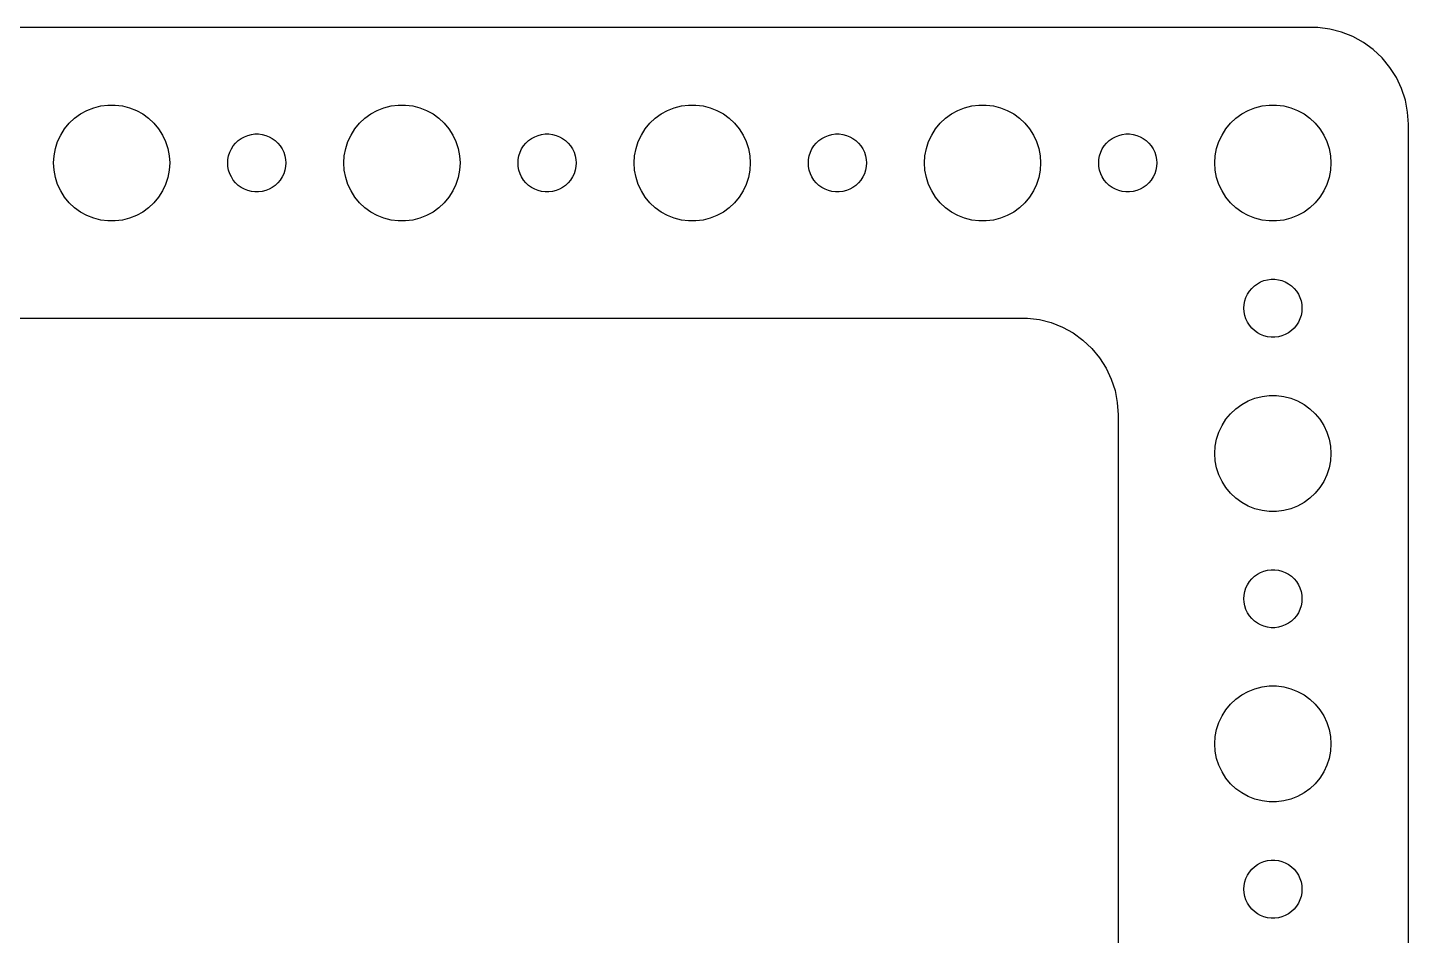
# Model space of a CAD drawing. Header units: metres. Extents: x -67 to 67, y -44 to 44.
# Drawn here: x -4.3 to 67, y -2.4 to 44.5 of the extents above; entities that cross this region are included whole.
import ezdxf

# ---------------------------------------------------------------- set-up
doc = ezdxf.new("R2010")
doc.units = ezdxf.units.M

msp = doc.modelspace()

# ---------------------------------------------------------------- linework, layer by layer
for p, q in [((62.3139, 44.4901), (-62.3139, 44.4901)), ((62.9369, 44.4114), (62.3139, 44.4901)), ((63.5451, 44.2553), (62.9369, 44.4114)), ((64.1289, 44.0241), (63.5451, 44.2553)), ((64.6791, 43.7216), (64.1289, 44.0241)), ((65.1871, 43.3526), (64.6791, 43.7216)), ((65.6448, 42.9227), (65.1871, 43.3526)), ((66.0451, 42.4389), (65.6448, 42.9227)), ((66.3815, 41.9088), (66.0451, 42.4389)), ((66.6489, 41.3406), (66.3815, 41.9088)), ((66.8429, 40.7434), (66.6489, 41.3406)), ((66.9606, 40.1267), (66.8429, 40.7434)), ((-1.91226, 39.8115), (-1.60747, 40.033)), ((-1.60747, 40.033), (-1.27733, 40.2145)), ((-1.27733, 40.2145), (-0.92705, 40.3532)), ((-0.92705, 40.3532), (-0.56213, 40.4469)), ((-0.56213, 40.4469), (-0.18837, 40.4941)), ((-0.18837, 40.4941), (0.18837, 40.4941)), ((0.18837, 40.4941), (0.56213, 40.4469)), ((0.56213, 40.4469), (0.92705, 40.3532)), ((0.92705, 40.3532), (1.27733, 40.2145)), ((1.27733, 40.2145), (1.60747, 40.033)), ((1.60747, 40.033), (1.91226, 39.8115)), ((13.0877, 39.8115), (13.3925, 40.033)), ((13.3925, 40.033), (13.7227, 40.2145)), ((13.7227, 40.2145), (14.0729, 40.3532)), ((14.0729, 40.3532), (14.4379, 40.4469)), ((14.4379, 40.4469), (14.8116, 40.4941)), ((14.8116, 40.4941), (15.1884, 40.4941)), ((15.1884, 40.4941), (15.5621, 40.4469)), ((15.5621, 40.4469), (15.927, 40.3532)), ((15.927, 40.3532), (16.2773, 40.2145)), ((16.2773, 40.2145), (16.6075, 40.033)), ((16.6075, 40.033), (16.9123, 39.8115)), ((28.0877, 39.8115), (28.3925, 40.033)), ((28.3925, 40.033), (28.7227, 40.2145)), ((28.7227, 40.2145), (29.0729, 40.3532)), ((29.0729, 40.3532), (29.4379, 40.4469)), ((29.4379, 40.4469), (29.8116, 40.4941)), ((29.8116, 40.4941), (30.1884, 40.4941)), ((30.1884, 40.4941), (30.5621, 40.4469)), ((30.5621, 40.4469), (30.927, 40.3532)), ((30.927, 40.3532), (31.2773, 40.2145)), ((31.2773, 40.2145), (31.6075, 40.033)), ((31.6075, 40.033), (31.9123, 39.8115)), ((43.0877, 39.8115), (43.3925, 40.033)), ((43.3925, 40.033), (43.7227, 40.2145)), ((43.7227, 40.2145), (44.0729, 40.3532)), ((44.0729, 40.3532), (44.4379, 40.4469)), ((44.4379, 40.4469), (44.8116, 40.4941)), ((44.8116, 40.4941), (45.1884, 40.4941)), ((45.1884, 40.4941), (45.5621, 40.4469)), ((45.5621, 40.4469), (45.927, 40.3532)), ((45.927, 40.3532), (46.2773, 40.2145)), ((46.2773, 40.2145), (46.6075, 40.033)), ((46.6075, 40.033), (46.9123, 39.8115)), ((58.0877, 39.8115), (58.3925, 40.033)), ((58.3925, 40.033), (58.7227, 40.2145)), ((58.7227, 40.2145), (59.0729, 40.3532)), ((59.0729, 40.3532), (59.4379, 40.4469)), ((59.4379, 40.4469), (59.8116, 40.4941)), ((59.8116, 40.4941), (60.1884, 40.4941)), ((60.1884, 40.4941), (60.5621, 40.4469)), ((60.5621, 40.4469), (60.927, 40.3532)), ((60.927, 40.3532), (61.2773, 40.2145)), ((61.2773, 40.2145), (61.6075, 40.033)), ((61.6075, 40.033), (61.9123, 39.8115)), ((67, 39.5), (66.9606, 40.1267)), ((-2.62891, 38.9453), (-2.42705, 39.2634)), ((-2.42705, 39.2634), (-2.1869, 39.5536)), ((-2.1869, 39.5536), (-1.91226, 39.8115)), ((1.91226, 39.8115), (2.1869, 39.5536)), ((2.1869, 39.5536), (2.42705, 39.2634)), ((2.42705, 39.2634), (2.62891, 38.9453)), ((12.3711, 38.9453), (12.5729, 39.2634)), ((12.5729, 39.2634), (12.8131, 39.5536)), ((12.8131, 39.5536), (13.0877, 39.8115)), ((16.9123, 39.8115), (17.1869, 39.5536)), ((17.1869, 39.5536), (17.427, 39.2634)), ((17.427, 39.2634), (17.6289, 38.9453)), ((27.3711, 38.9453), (27.5729, 39.2634)), ((27.5729, 39.2634), (27.8131, 39.5536)), ((27.8131, 39.5536), (28.0877, 39.8115)), ((31.9123, 39.8115), (32.1869, 39.5536)), ((32.1869, 39.5536), (32.427, 39.2634)), ((32.427, 39.2634), (32.6289, 38.9453)), ((42.3711, 38.9453), (42.5729, 39.2634)), ((42.5729, 39.2634), (42.8131, 39.5536)), ((42.8131, 39.5536), (43.0877, 39.8115)), ((46.9123, 39.8115), (47.1869, 39.5536)), ((47.1869, 39.5536), (47.427, 39.2634)), ((47.427, 39.2634), (47.6289, 38.9453)), ((57.3711, 38.9453), (57.5729, 39.2634)), ((57.5729, 39.2634), (57.8131, 39.5536)), ((57.8131, 39.5536), (58.0877, 39.8115)), ((61.9123, 39.8115), (62.1869, 39.5536)), ((62.1869, 39.5536), (62.427, 39.2634)), ((62.427, 39.2634), (62.6289, 38.9453)), ((67, -39.5), (67, 39.5)), ((-2.90575, 38.2461), (-2.78932, 38.6044)), ((-2.78932, 38.6044), (-2.62891, 38.9453)), ((2.62891, 38.9453), (2.78932, 38.6044)), ((2.78932, 38.6044), (2.90575, 38.2461)), ((6.28647, 38.3817), (6.40654, 38.5268)), ((6.40654, 38.5268), (6.54385, 38.6558)), ((6.54385, 38.6558), (6.69626, 38.7665)), ((6.69626, 38.7665), (6.86133, 38.8572)), ((6.86133, 38.8572), (7.03647, 38.9266)), ((7.03647, 38.9266), (7.21892, 38.9734)), ((7.21892, 38.9734), (7.40581, 38.997)), ((7.40581, 38.997), (7.59418, 38.997)), ((7.59418, 38.997), (7.78107, 38.9734)), ((7.78107, 38.9734), (7.96352, 38.9266)), ((7.96352, 38.9266), (8.13866, 38.8572)), ((8.13866, 38.8572), (8.30373, 38.7665)), ((8.30373, 38.7665), (8.45613, 38.6558)), ((8.45613, 38.6558), (8.59344, 38.5268)), ((8.59344, 38.5268), (8.71352, 38.3817)), ((12.0942, 38.2461), (12.2107, 38.6044)), ((12.2107, 38.6044), (12.3711, 38.9453)), ((17.6289, 38.9453), (17.7893, 38.6044)), ((17.7893, 38.6044), (17.9057, 38.2461)), ((21.2865, 38.3817), (21.4065, 38.5268)), ((21.4065, 38.5268), (21.5439, 38.6558)), ((21.5439, 38.6558), (21.6963, 38.7665)), ((21.6963, 38.7665), (21.8613, 38.8572)), ((21.8613, 38.8572), (22.0365, 38.9266)), ((22.0365, 38.9266), (22.2189, 38.9734)), ((22.2189, 38.9734), (22.4058, 38.997)), ((22.4058, 38.997), (22.5942, 38.997)), ((22.5942, 38.997), (22.7811, 38.9734)), ((22.7811, 38.9734), (22.9635, 38.9266)), ((22.9635, 38.9266), (23.1387, 38.8572)), ((23.1387, 38.8572), (23.3037, 38.7665)), ((23.3037, 38.7665), (23.4561, 38.6558)), ((23.4561, 38.6558), (23.5934, 38.5268)), ((23.5934, 38.5268), (23.7135, 38.3817)), ((27.0942, 38.2461), (27.2107, 38.6044)), ((27.2107, 38.6044), (27.3711, 38.9453)), ((32.6289, 38.9453), (32.7893, 38.6044)), ((32.7893, 38.6044), (32.9057, 38.2461)), ((36.2865, 38.3817), (36.4065, 38.5268)), ((36.4065, 38.5268), (36.5439, 38.6558)), ((36.5439, 38.6558), (36.6963, 38.7665)), ((36.6963, 38.7665), (36.8613, 38.8572)), ((36.8613, 38.8572), (37.0365, 38.9266)), ((37.0365, 38.9266), (37.2189, 38.9734)), ((37.2189, 38.9734), (37.4058, 38.997)), ((37.4058, 38.997), (37.5942, 38.997)), ((37.5942, 38.997), (37.7811, 38.9734)), ((37.7811, 38.9734), (37.9635, 38.9266)), ((37.9635, 38.9266), (38.1387, 38.8572)), ((38.1387, 38.8572), (38.3037, 38.7665)), ((38.3037, 38.7665), (38.4561, 38.6558)), ((38.4561, 38.6558), (38.5934, 38.5268)), ((38.5934, 38.5268), (38.7135, 38.3817)), ((42.0942, 38.2461), (42.2107, 38.6044)), ((42.2107, 38.6044), (42.3711, 38.9453)), ((47.6289, 38.9453), (47.7893, 38.6044)), ((47.7893, 38.6044), (47.9057, 38.2461)), ((51.2865, 38.3817), (51.4065, 38.5268)), ((51.4065, 38.5268), (51.5439, 38.6558)), ((51.5439, 38.6558), (51.6963, 38.7665)), ((51.6963, 38.7665), (51.8613, 38.8572)), ((51.8613, 38.8572), (52.0365, 38.9266)), ((52.0365, 38.9266), (52.2189, 38.9734)), ((52.2189, 38.9734), (52.4058, 38.997)), ((52.4058, 38.997), (52.5942, 38.997)), ((52.5942, 38.997), (52.7811, 38.9734)), ((52.7811, 38.9734), (52.9635, 38.9266)), ((52.9635, 38.9266), (53.1387, 38.8572)), ((53.1387, 38.8572), (53.3037, 38.7665)), ((53.3037, 38.7665), (53.4561, 38.6558)), ((53.4561, 38.6558), (53.5934, 38.5268)), ((53.5934, 38.5268), (53.7135, 38.3817)), ((57.0942, 38.2461), (57.2107, 38.6044)), ((57.2107, 38.6044), (57.3711, 38.9453)), ((62.6289, 38.9453), (62.7893, 38.6044)), ((62.7893, 38.6044), (62.9057, 38.2461)), ((-3, 37.5), (-2.97633, 37.876)), ((-2.97633, 37.876), (-2.90575, 38.2461)), ((2.90575, 38.2461), (2.97633, 37.876)), ((2.97633, 37.876), (3, 37.5)), ((6.01183, 37.688), (6.04712, 37.873)), ((6.04712, 37.873), (6.10533, 38.0522)), ((6.10533, 38.0522), (6.18553, 38.2226)), ((6.18553, 38.2226), (6.28647, 38.3817)), ((8.71352, 38.3817), (8.81445, 38.2226)), ((8.81445, 38.2226), (8.89465, 38.0522)), ((8.89465, 38.0522), (8.95287, 37.873)), ((8.95287, 37.873), (8.98816, 37.688)), ((12, 37.5), (12.0237, 37.876)), ((12.0237, 37.876), (12.0942, 38.2461)), ((17.9057, 38.2461), (17.9763, 37.876)), ((17.9763, 37.876), (18, 37.5)), ((21.0118, 37.688), (21.0471, 37.873)), ((21.0471, 37.873), (21.1053, 38.0522)), ((21.1053, 38.0522), (21.1855, 38.2226)), ((21.1855, 38.2226), (21.2865, 38.3817)), ((23.7135, 38.3817), (23.8145, 38.2226)), ((23.8145, 38.2226), (23.8947, 38.0522)), ((23.8947, 38.0522), (23.9529, 37.873)), ((23.9529, 37.873), (23.9882, 37.688)), ((27, 37.5), (27.0237, 37.876)), ((27.0237, 37.876), (27.0942, 38.2461)), ((32.9057, 38.2461), (32.9763, 37.876)), ((32.9763, 37.876), (33, 37.5)), ((36.0118, 37.688), (36.0471, 37.873)), ((36.0471, 37.873), (36.1053, 38.0522)), ((36.1053, 38.0522), (36.1855, 38.2226)), ((36.1855, 38.2226), (36.2865, 38.3817)), ((38.7135, 38.3817), (38.8145, 38.2226)), ((38.8145, 38.2226), (38.8947, 38.0522)), ((38.8947, 38.0522), (38.9529, 37.873)), ((38.9529, 37.873), (38.9882, 37.688)), ((42, 37.5), (42.0237, 37.876)), ((42.0237, 37.876), (42.0942, 38.2461)), ((47.9057, 38.2461), (47.9763, 37.876)), ((47.9763, 37.876), (48, 37.5)), ((51.0118, 37.688), (51.0471, 37.873)), ((51.0471, 37.873), (51.1053, 38.0522)), ((51.1053, 38.0522), (51.1855, 38.2226)), ((51.1855, 38.2226), (51.2865, 38.3817)), ((53.7135, 38.3817), (53.8145, 38.2226)), ((53.8145, 38.2226), (53.8947, 38.0522)), ((53.8947, 38.0522), (53.9529, 37.873)), ((53.9529, 37.873), (53.9882, 37.688)), ((57, 37.5), (57.0237, 37.876)), ((57.0237, 37.876), (57.0942, 38.2461)), ((62.9057, 38.2461), (62.9763, 37.876)), ((62.9763, 37.876), (63, 37.5)), ((-2.97633, 37.124), (-3, 37.5)), ((-2.90575, 36.7539), (-2.97633, 37.124)), ((2.97633, 37.124), (2.90575, 36.7539)), ((3, 37.5), (2.97633, 37.124)), ((6, 37.5), (6.01183, 37.688)), ((6.01183, 37.312), (6, 37.5)), ((6.04712, 37.127), (6.01183, 37.312)), ((6.10533, 36.9478), (6.04712, 37.127)), ((8.95287, 37.127), (8.89465, 36.9478)), ((8.98816, 37.312), (8.95287, 37.127)), ((8.98816, 37.688), (9, 37.5)), ((9, 37.5), (8.98816, 37.312)), ((12.0237, 37.124), (12, 37.5)), ((12.0942, 36.7539), (12.0237, 37.124)), ((17.9763, 37.124), (17.9057, 36.7539)), ((18, 37.5), (17.9763, 37.124)), ((21, 37.5), (21.0118, 37.688)), ((21.0118, 37.312), (21, 37.5)), ((21.0471, 37.127), (21.0118, 37.312)), ((21.1053, 36.9478), (21.0471, 37.127)), ((23.9529, 37.127), (23.8947, 36.9478)), ((23.9882, 37.312), (23.9529, 37.127)), ((23.9882, 37.688), (24, 37.5)), ((24, 37.5), (23.9882, 37.312)), ((27.0237, 37.124), (27, 37.5)), ((27.0942, 36.7539), (27.0237, 37.124)), ((32.9763, 37.124), (32.9057, 36.7539)), ((33, 37.5), (32.9763, 37.124)), ((36, 37.5), (36.0118, 37.688)), ((36.0118, 37.312), (36, 37.5)), ((36.0471, 37.127), (36.0118, 37.312)), ((36.1053, 36.9478), (36.0471, 37.127)), ((38.9529, 37.127), (38.8947, 36.9478)), ((38.9882, 37.312), (38.9529, 37.127)), ((38.9882, 37.688), (39, 37.5)), ((39, 37.5), (38.9882, 37.312)), ((42.0237, 37.124), (42, 37.5)), ((42.0942, 36.7539), (42.0237, 37.124)), ((47.9763, 37.124), (47.9057, 36.7539)), ((48, 37.5), (47.9763, 37.124)), ((51, 37.5), (51.0118, 37.688)), ((51.0118, 37.312), (51, 37.5)), ((51.0471, 37.127), (51.0118, 37.312)), ((51.1053, 36.9478), (51.0471, 37.127)), ((53.9529, 37.127), (53.8947, 36.9478)), ((53.9882, 37.312), (53.9529, 37.127)), ((53.9882, 37.688), (54, 37.5)), ((54, 37.5), (53.9882, 37.312)), ((57.0237, 37.124), (57, 37.5)), ((57.0942, 36.7539), (57.0237, 37.124)), ((62.9763, 37.124), (62.9057, 36.7539)), ((63, 37.5), (62.9763, 37.124)), ((-2.78932, 36.3956), (-2.90575, 36.7539)), ((-2.62891, 36.0547), (-2.78932, 36.3956)), ((2.78932, 36.3956), (2.62891, 36.0547)), ((2.90575, 36.7539), (2.78932, 36.3956)), ((6.18553, 36.7774), (6.10533, 36.9478)), ((6.28647, 36.6183), (6.18553, 36.7774)), ((6.40654, 36.4732), (6.28647, 36.6183)), ((6.54385, 36.3442), (6.40654, 36.4732)), ((8.59344, 36.4732), (8.45613, 36.3442)), ((8.71352, 36.6183), (8.59344, 36.4732)), ((8.81445, 36.7774), (8.71352, 36.6183)), ((8.89465, 36.9478), (8.81445, 36.7774)), ((12.2107, 36.3956), (12.0942, 36.7539)), ((12.3711, 36.0547), (12.2107, 36.3956)), ((17.7893, 36.3956), (17.6289, 36.0547)), ((17.9057, 36.7539), (17.7893, 36.3956)), ((21.1855, 36.7774), (21.1053, 36.9478)), ((21.2865, 36.6183), (21.1855, 36.7774)), ((21.4065, 36.4732), (21.2865, 36.6183)), ((21.5439, 36.3442), (21.4065, 36.4732)), ((23.5934, 36.4732), (23.4561, 36.3442)), ((23.7135, 36.6183), (23.5934, 36.4732)), ((23.8145, 36.7774), (23.7135, 36.6183)), ((23.8947, 36.9478), (23.8145, 36.7774)), ((27.2107, 36.3956), (27.0942, 36.7539)), ((27.3711, 36.0547), (27.2107, 36.3956)), ((32.7893, 36.3956), (32.6289, 36.0547)), ((32.9057, 36.7539), (32.7893, 36.3956)), ((36.1855, 36.7774), (36.1053, 36.9478)), ((36.2865, 36.6183), (36.1855, 36.7774)), ((36.4065, 36.4732), (36.2865, 36.6183)), ((36.5439, 36.3442), (36.4065, 36.4732)), ((38.5934, 36.4732), (38.4561, 36.3442)), ((38.7135, 36.6183), (38.5934, 36.4732)), ((38.8145, 36.7774), (38.7135, 36.6183)), ((38.8947, 36.9478), (38.8145, 36.7774)), ((42.2107, 36.3956), (42.0942, 36.7539)), ((42.3711, 36.0547), (42.2107, 36.3956)), ((47.7893, 36.3956), (47.6289, 36.0547)), ((47.9057, 36.7539), (47.7893, 36.3956)), ((51.1855, 36.7774), (51.1053, 36.9478)), ((51.2865, 36.6183), (51.1855, 36.7774)), ((51.4065, 36.4732), (51.2865, 36.6183)), ((51.5439, 36.3442), (51.4065, 36.4732)), ((53.5934, 36.4732), (53.4561, 36.3442)), ((53.7135, 36.6183), (53.5934, 36.4732)), ((53.8145, 36.7774), (53.7135, 36.6183)), ((53.8947, 36.9478), (53.8145, 36.7774)), ((57.2107, 36.3956), (57.0942, 36.7539)), ((57.3711, 36.0547), (57.2107, 36.3956)), ((62.7893, 36.3956), (62.6289, 36.0547)), ((62.9057, 36.7539), (62.7893, 36.3956)), ((-2.42705, 35.7366), (-2.62891, 36.0547)), ((-2.1869, 35.4464), (-2.42705, 35.7366)), ((2.42705, 35.7366), (2.1869, 35.4464)), ((2.62891, 36.0547), (2.42705, 35.7366)), ((6.69626, 36.2335), (6.54385, 36.3442)), ((6.86133, 36.1428), (6.69626, 36.2335)), ((7.03647, 36.0734), (6.86133, 36.1428)), ((7.21892, 36.0266), (7.03647, 36.0734)), ((7.40581, 36.003), (7.21892, 36.0266)), ((7.59418, 36.003), (7.40581, 36.003)), ((7.78107, 36.0266), (7.59418, 36.003)), ((7.96352, 36.0734), (7.78107, 36.0266)), ((8.13866, 36.1428), (7.96352, 36.0734)), ((8.30373, 36.2335), (8.13866, 36.1428)), ((8.45613, 36.3442), (8.30373, 36.2335)), ((12.5729, 35.7366), (12.3711, 36.0547)), ((12.8131, 35.4464), (12.5729, 35.7366)), ((17.427, 35.7366), (17.1869, 35.4464)), ((17.6289, 36.0547), (17.427, 35.7366)), ((21.6963, 36.2335), (21.5439, 36.3442)), ((21.8613, 36.1428), (21.6963, 36.2335)), ((22.0365, 36.0734), (21.8613, 36.1428)), ((22.2189, 36.0266), (22.0365, 36.0734)), ((22.4058, 36.003), (22.2189, 36.0266)), ((22.5942, 36.003), (22.4058, 36.003)), ((22.7811, 36.0266), (22.5942, 36.003)), ((22.9635, 36.0734), (22.7811, 36.0266)), ((23.1387, 36.1428), (22.9635, 36.0734)), ((23.3037, 36.2335), (23.1387, 36.1428)), ((23.4561, 36.3442), (23.3037, 36.2335)), ((27.5729, 35.7366), (27.3711, 36.0547)), ((27.8131, 35.4464), (27.5729, 35.7366)), ((32.427, 35.7366), (32.1869, 35.4464)), ((32.6289, 36.0547), (32.427, 35.7366)), ((36.6963, 36.2335), (36.5439, 36.3442)), ((36.8613, 36.1428), (36.6963, 36.2335)), ((37.0365, 36.0734), (36.8613, 36.1428)), ((37.2189, 36.0266), (37.0365, 36.0734)), ((37.4058, 36.003), (37.2189, 36.0266)), ((37.5942, 36.003), (37.4058, 36.003)), ((37.7811, 36.0266), (37.5942, 36.003)), ((37.9635, 36.0734), (37.7811, 36.0266)), ((38.1387, 36.1428), (37.9635, 36.0734)), ((38.3037, 36.2335), (38.1387, 36.1428)), ((38.4561, 36.3442), (38.3037, 36.2335)), ((42.5729, 35.7366), (42.3711, 36.0547)), ((42.8131, 35.4464), (42.5729, 35.7366)), ((47.427, 35.7366), (47.1869, 35.4464)), ((47.6289, 36.0547), (47.427, 35.7366)), ((51.6963, 36.2335), (51.5439, 36.3442)), ((51.8613, 36.1428), (51.6963, 36.2335)), ((52.0365, 36.0734), (51.8613, 36.1428)), ((52.2189, 36.0266), (52.0365, 36.0734)), ((52.4058, 36.003), (52.2189, 36.0266)), ((52.5942, 36.003), (52.4058, 36.003)), ((52.7811, 36.0266), (52.5942, 36.003)), ((52.9635, 36.0734), (52.7811, 36.0266)), ((53.1387, 36.1428), (52.9635, 36.0734)), ((53.3037, 36.2335), (53.1387, 36.1428)), ((53.4561, 36.3442), (53.3037, 36.2335)), ((57.5729, 35.7366), (57.3711, 36.0547)), ((57.8131, 35.4464), (57.5729, 35.7366)), ((62.427, 35.7366), (62.1869, 35.4464)), ((62.6289, 36.0547), (62.427, 35.7366)), ((-1.91226, 35.1885), (-2.1869, 35.4464)), ((-1.60747, 34.967), (-1.91226, 35.1885)), ((-1.27733, 34.7855), (-1.60747, 34.967)), ((1.60747, 34.967), (1.27733, 34.7855)), ((1.91226, 35.1885), (1.60747, 34.967)), ((2.1869, 35.4464), (1.91226, 35.1885)), ((13.0877, 35.1885), (12.8131, 35.4464)), ((13.3925, 34.967), (13.0877, 35.1885)), ((13.7227, 34.7855), (13.3925, 34.967)), ((16.6075, 34.967), (16.2773, 34.7855)), ((16.9123, 35.1885), (16.6075, 34.967)), ((17.1869, 35.4464), (16.9123, 35.1885)), ((28.0877, 35.1885), (27.8131, 35.4464)), ((28.3925, 34.967), (28.0877, 35.1885)), ((28.7227, 34.7855), (28.3925, 34.967)), ((31.6075, 34.967), (31.2773, 34.7855)), ((31.9123, 35.1885), (31.6075, 34.967)), ((32.1869, 35.4464), (31.9123, 35.1885)), ((43.0877, 35.1885), (42.8131, 35.4464)), ((43.3925, 34.967), (43.0877, 35.1885)), ((43.7227, 34.7855), (43.3925, 34.967)), ((46.6075, 34.967), (46.2773, 34.7855)), ((46.9123, 35.1885), (46.6075, 34.967)), ((47.1869, 35.4464), (46.9123, 35.1885)), ((58.0877, 35.1885), (57.8131, 35.4464)), ((58.3925, 34.967), (58.0877, 35.1885)), ((58.7227, 34.7855), (58.3925, 34.967)), ((61.6075, 34.967), (61.2773, 34.7855)), ((61.9123, 35.1885), (61.6075, 34.967)), ((62.1869, 35.4464), (61.9123, 35.1885)), ((-0.92705, 34.6468), (-1.27733, 34.7855)), ((-0.56213, 34.5531), (-0.92705, 34.6468)), ((-0.18837, 34.5059), (-0.56213, 34.5531)), ((0.18837, 34.5059), (-0.18837, 34.5059)), ((0.56213, 34.5531), (0.18837, 34.5059)), ((0.92705, 34.6468), (0.56213, 34.5531)), ((1.27733, 34.7855), (0.92705, 34.6468)), ((14.0729, 34.6468), (13.7227, 34.7855)), ((14.4379, 34.5531), (14.0729, 34.6468)), ((14.8116, 34.5059), (14.4379, 34.5531)), ((15.1884, 34.5059), (14.8116, 34.5059)), ((15.5621, 34.5531), (15.1884, 34.5059)), ((15.927, 34.6468), (15.5621, 34.5531)), ((16.2773, 34.7855), (15.927, 34.6468)), ((29.0729, 34.6468), (28.7227, 34.7855)), ((29.4379, 34.5531), (29.0729, 34.6468)), ((29.8116, 34.5059), (29.4379, 34.5531)), ((30.1884, 34.5059), (29.8116, 34.5059)), ((30.5621, 34.5531), (30.1884, 34.5059)), ((30.927, 34.6468), (30.5621, 34.5531)), ((31.2773, 34.7855), (30.927, 34.6468)), ((44.0729, 34.6468), (43.7227, 34.7855)), ((44.4379, 34.5531), (44.0729, 34.6468)), ((44.8116, 34.5059), (44.4379, 34.5531)), ((45.1884, 34.5059), (44.8116, 34.5059)), ((45.5621, 34.5531), (45.1884, 34.5059)), ((45.927, 34.6468), (45.5621, 34.5531)), ((46.2773, 34.7855), (45.927, 34.6468)), ((59.0729, 34.6468), (58.7227, 34.7855)), ((59.4379, 34.5531), (59.0729, 34.6468)), ((59.8116, 34.5059), (59.4379, 34.5531)), ((60.1884, 34.5059), (59.8116, 34.5059)), ((60.5621, 34.5531), (60.1884, 34.5059)), ((60.927, 34.6468), (60.5621, 34.5531)), ((61.2773, 34.7855), (60.927, 34.6468)), ((59.3613, 31.3572), (59.5365, 31.4266)), ((59.5365, 31.4266), (59.7189, 31.4734)), ((59.7189, 31.4734), (59.9058, 31.497)), ((59.9058, 31.497), (60.0942, 31.497)), ((60.0942, 31.497), (60.2811, 31.4734)), ((60.2811, 31.4734), (60.4635, 31.4266)), ((60.4635, 31.4266), (60.6387, 31.3572)), ((58.6053, 30.5522), (58.6855, 30.7226)), ((58.6855, 30.7226), (58.7865, 30.8817)), ((58.7865, 30.8817), (58.9065, 31.0268)), ((58.9065, 31.0268), (59.0439, 31.1558)), ((59.0439, 31.1558), (59.1963, 31.2665)), ((59.1963, 31.2665), (59.3613, 31.3572)), ((60.6387, 31.3572), (60.8037, 31.2665)), ((60.8037, 31.2665), (60.9561, 31.1558)), ((60.9561, 31.1558), (61.0934, 31.0268)), ((61.0934, 31.0268), (61.2135, 30.8817)), ((61.2135, 30.8817), (61.3145, 30.7226)), ((61.3145, 30.7226), (61.3947, 30.5522)), ((58.5, 30), (58.5118, 30.188)), ((58.5118, 29.812), (58.5, 30)), ((58.5118, 30.188), (58.5471, 30.373)), ((58.5471, 30.373), (58.6053, 30.5522)), ((61.3947, 30.5522), (61.4529, 30.373)), ((61.4529, 30.373), (61.4882, 30.188)), ((61.4882, 30.188), (61.5, 30)), ((61.5, 30), (61.4882, 29.812)), ((-47.3139, 29.4901), (47.3139, 29.4901)), ((47.3139, 29.4901), (47.9369, 29.4114)), ((47.9369, 29.4114), (48.5451, 29.2553)), ((48.5451, 29.2553), (49.1289, 29.0241)), ((58.5471, 29.627), (58.5118, 29.812)), ((58.6053, 29.4478), (58.5471, 29.627)), ((58.6855, 29.2774), (58.6053, 29.4478)), ((58.7865, 29.1183), (58.6855, 29.2774)), ((61.3145, 29.2774), (61.2135, 29.1183)), ((61.3947, 29.4478), (61.3145, 29.2774)), ((61.4529, 29.627), (61.3947, 29.4478)), ((61.4882, 29.812), (61.4529, 29.627)), ((49.1289, 29.0241), (49.6791, 28.7216)), ((49.6791, 28.7216), (50.1871, 28.3526)), ((58.9065, 28.9732), (58.7865, 29.1183)), ((59.0439, 28.8442), (58.9065, 28.9732)), ((59.1963, 28.7335), (59.0439, 28.8442)), ((59.3613, 28.6427), (59.1963, 28.7335)), ((59.5365, 28.5734), (59.3613, 28.6427)), ((59.7189, 28.5266), (59.5365, 28.5734)), ((60.4635, 28.5734), (60.2811, 28.5266)), ((60.6387, 28.6427), (60.4635, 28.5734)), ((60.8037, 28.7335), (60.6387, 28.6427)), ((60.9561, 28.8442), (60.8037, 28.7335)), ((61.0934, 28.9732), (60.9561, 28.8442)), ((61.2135, 29.1183), (61.0934, 28.9732)), ((50.1871, 28.3526), (50.6448, 27.9227)), ((50.6448, 27.9227), (51.0451, 27.4389)), ((59.9058, 28.503), (59.7189, 28.5266)), ((60.0942, 28.503), (59.9058, 28.503)), ((60.2811, 28.5266), (60.0942, 28.503)), ((51.0451, 27.4389), (51.3815, 26.9088)), ((51.3815, 26.9088), (51.6489, 26.3406)), ((51.6489, 26.3406), (51.8429, 25.7434)), ((51.8429, 25.7434), (51.9606, 25.1267)), ((51.9606, 25.1267), (52, 24.5)), ((58.0877, 24.8115), (58.3925, 25.033)), ((58.3925, 25.033), (58.7227, 25.2145)), ((58.7227, 25.2145), (59.0729, 25.3532)), ((59.0729, 25.3532), (59.4379, 25.4469)), ((59.4379, 25.4469), (59.8116, 25.4941)), ((59.8116, 25.4941), (60.1884, 25.4941)), ((60.1884, 25.4941), (60.5621, 25.4469)), ((60.5621, 25.4469), (60.927, 25.3532)), ((60.927, 25.3532), (61.2773, 25.2145)), ((61.2773, 25.2145), (61.6075, 25.033)), ((61.6075, 25.033), (61.9123, 24.8115)), ((52, 24.5), (52, -24.5)), ((57.3711, 23.9453), (57.5729, 24.2634)), ((57.5729, 24.2634), (57.8131, 24.5536)), ((57.8131, 24.5536), (58.0877, 24.8115)), ((61.9123, 24.8115), (62.1869, 24.5536)), ((62.1869, 24.5536), (62.427, 24.2634)), ((62.427, 24.2634), (62.6289, 23.9453)), ((57.0942, 23.2461), (57.2107, 23.6044)), ((57.2107, 23.6044), (57.3711, 23.9453)), ((62.6289, 23.9453), (62.7893, 23.6044)), ((62.7893, 23.6044), (62.9057, 23.2461)), ((57, 22.5), (57.0237, 22.876)), ((57.0237, 22.876), (57.0942, 23.2461)), ((62.9057, 23.2461), (62.9763, 22.876)), ((62.9763, 22.876), (63, 22.5)), ((57.0237, 22.124), (57, 22.5)), ((57.0942, 21.7539), (57.0237, 22.124)), ((62.9763, 22.124), (62.9057, 21.7539)), ((63, 22.5), (62.9763, 22.124)), ((57.2107, 21.3956), (57.0942, 21.7539)), ((62.9057, 21.7539), (62.7893, 21.3956)), ((57.3711, 21.0547), (57.2107, 21.3956)), ((57.5729, 20.7366), (57.3711, 21.0547)), ((57.8131, 20.4464), (57.5729, 20.7366)), ((62.427, 20.7366), (62.1869, 20.4464)), ((62.6289, 21.0547), (62.427, 20.7366)), ((62.7893, 21.3956), (62.6289, 21.0547)), ((58.0877, 20.1884), (57.8131, 20.4464)), ((58.3925, 19.967), (58.0877, 20.1884)), ((61.9123, 20.1884), (61.6075, 19.967)), ((62.1869, 20.4464), (61.9123, 20.1884)), ((58.7227, 19.7855), (58.3925, 19.967)), ((59.0729, 19.6468), (58.7227, 19.7855)), ((59.4379, 19.5531), (59.0729, 19.6468)), ((59.8116, 19.5059), (59.4379, 19.5531)), ((60.1884, 19.5059), (59.8116, 19.5059)), ((60.5621, 19.5531), (60.1884, 19.5059)), ((60.927, 19.6468), (60.5621, 19.5531)), ((61.2773, 19.7855), (60.927, 19.6468)), ((61.6075, 19.967), (61.2773, 19.7855)), ((59.3613, 16.3572), (59.5365, 16.4266)), ((59.5365, 16.4266), (59.7189, 16.4734)), ((59.7189, 16.4734), (59.9058, 16.497)), ((59.9058, 16.497), (60.0942, 16.497)), ((60.0942, 16.497), (60.2811, 16.4734)), ((60.2811, 16.4734), (60.4635, 16.4266)), ((60.4635, 16.4266), (60.6387, 16.3572)), ((58.6053, 15.5522), (58.6855, 15.7226)), ((58.6855, 15.7226), (58.7865, 15.8817)), ((58.7865, 15.8817), (58.9065, 16.0268)), ((58.9065, 16.0268), (59.0439, 16.1558)), ((59.0439, 16.1558), (59.1963, 16.2665)), ((59.1963, 16.2665), (59.3613, 16.3572)), ((60.6387, 16.3572), (60.8037, 16.2665)), ((60.8037, 16.2665), (60.9561, 16.1558)), ((60.9561, 16.1558), (61.0934, 16.0268)), ((61.0934, 16.0268), (61.2135, 15.8817)), ((61.2135, 15.8817), (61.3145, 15.7226)), ((61.3145, 15.7226), (61.3947, 15.5522)), ((58.5, 15), (58.5118, 15.188)), ((58.5118, 14.812), (58.5, 15)), ((58.5118, 15.188), (58.5471, 15.373)), ((58.5471, 15.373), (58.6053, 15.5522)), ((61.3947, 15.5522), (61.4529, 15.373)), ((61.4529, 15.373), (61.4882, 15.188)), ((61.4882, 15.188), (61.5, 15)), ((61.5, 15), (61.4882, 14.812)), ((58.5471, 14.627), (58.5118, 14.812)), ((58.6053, 14.4478), (58.5471, 14.627)), ((58.6855, 14.2774), (58.6053, 14.4478)), ((58.7865, 14.1183), (58.6855, 14.2774)), ((61.3145, 14.2774), (61.2135, 14.1183)), ((61.3947, 14.4478), (61.3145, 14.2774)), ((61.4529, 14.627), (61.3947, 14.4478)), ((61.4882, 14.812), (61.4529, 14.627)), ((58.9065, 13.9732), (58.7865, 14.1183)), ((59.0439, 13.8442), (58.9065, 13.9732)), ((59.1963, 13.7335), (59.0439, 13.8442)), ((59.3613, 13.6427), (59.1963, 13.7335)), ((59.5365, 13.5734), (59.3613, 13.6427)), ((59.7189, 13.5266), (59.5365, 13.5734)), ((60.4635, 13.5734), (60.2811, 13.5266)), ((60.6387, 13.6427), (60.4635, 13.5734)), ((60.8037, 13.7335), (60.6387, 13.6427)), ((60.9561, 13.8442), (60.8037, 13.7335)), ((61.0934, 13.9732), (60.9561, 13.8442)), ((61.2135, 14.1183), (61.0934, 13.9732)), ((59.9058, 13.5029), (59.7189, 13.5266)), ((60.0942, 13.5029), (59.9058, 13.5029)), ((60.2811, 13.5266), (60.0942, 13.5029)), ((58.0877, 9.81154), (58.3925, 10.033)), ((58.3925, 10.033), (58.7227, 10.2145)), ((58.7227, 10.2145), (59.0729, 10.3532)), ((59.0729, 10.3532), (59.4379, 10.4469)), ((59.4379, 10.4469), (59.8116, 10.4941)), ((59.8116, 10.4941), (60.1884, 10.4941)), ((60.1884, 10.4941), (60.5621, 10.4469)), ((60.5621, 10.4469), (60.927, 10.3532)), ((60.927, 10.3532), (61.2773, 10.2145)), ((61.2773, 10.2145), (61.6075, 10.033)), ((61.6075, 10.033), (61.9123, 9.81154)), ((57.5729, 9.26335), (57.8131, 9.55363)), ((57.8131, 9.55363), (58.0877, 9.81154)), ((61.9123, 9.81154), (62.1869, 9.55363)), ((62.1869, 9.55363), (62.427, 9.26335)), ((57.0942, 8.24606), (57.2107, 8.60437)), ((57.2107, 8.60437), (57.3711, 8.94525)), ((57.3711, 8.94525), (57.5729, 9.26335)), ((62.427, 9.26335), (62.6289, 8.94525)), ((62.6289, 8.94525), (62.7893, 8.60437)), ((62.7893, 8.60437), (62.9057, 8.24606)), ((57, 7.5), (57.0237, 7.87599)), ((57.0237, 7.87599), (57.0942, 8.24606)), ((62.9057, 8.24606), (62.9763, 7.87599)), ((62.9763, 7.87599), (63, 7.5)), ((57.0237, 7.12399), (57, 7.5)), ((63, 7.5), (62.9763, 7.12399)), ((57.0942, 6.75392), (57.0237, 7.12399)), ((57.2107, 6.39561), (57.0942, 6.75392)), ((62.9057, 6.75392), (62.7893, 6.39561)), ((62.9763, 7.12399), (62.9057, 6.75392)), ((57.3711, 6.05473), (57.2107, 6.39561)), ((57.5729, 5.73663), (57.3711, 6.05473)), ((57.8131, 5.44635), (57.5729, 5.73663)), ((62.427, 5.73663), (62.1869, 5.44635)), ((62.6289, 6.05473), (62.427, 5.73663)), ((62.7893, 6.39561), (62.6289, 6.05473)), ((58.0877, 5.18845), (57.8131, 5.44635)), ((58.3925, 4.96701), (58.0877, 5.18845)), ((61.9123, 5.18845), (61.6075, 4.96701)), ((62.1869, 5.44635), (61.9123, 5.18845)), ((58.7227, 4.78551), (58.3925, 4.96701)), ((59.0729, 4.64682), (58.7227, 4.78551)), ((59.4379, 4.55313), (59.0729, 4.64682)), ((59.8116, 4.50591), (59.4379, 4.55313)), ((60.1884, 4.50591), (59.8116, 4.50591)), ((60.5621, 4.55313), (60.1884, 4.50591)), ((60.927, 4.64682), (60.5621, 4.55313)), ((61.2773, 4.78551), (60.927, 4.64682)), ((61.6075, 4.96701), (61.2773, 4.78551)), ((59.5365, 1.42657), (59.7189, 1.47342)), ((59.7189, 1.47342), (59.9058, 1.49704)), ((59.9058, 1.49704), (60.0942, 1.49704)), ((60.0942, 1.49704), (60.2811, 1.47342)), ((60.2811, 1.47342), (60.4635, 1.42657)), ((58.6053, 0.55219), (58.6855, 0.72263)), ((58.6855, 0.72263), (58.7865, 0.88167)), ((58.7865, 0.88167), (58.9065, 1.02681)), ((58.9065, 1.02681), (59.0439, 1.15576)), ((59.0439, 1.15576), (59.1963, 1.26648)), ((59.1963, 1.26648), (59.3613, 1.35724)), ((59.3613, 1.35724), (59.5365, 1.42657)), ((60.4635, 1.42657), (60.6387, 1.35724)), ((60.6387, 1.35724), (60.8037, 1.26648)), ((60.8037, 1.26648), (60.9561, 1.15576)), ((60.9561, 1.15576), (61.0934, 1.02681)), ((61.0934, 1.02681), (61.2135, 0.88167)), ((61.2135, 0.88167), (61.3145, 0.72263)), ((61.3145, 0.72263), (61.3947, 0.55219)), ((58.5, 0), (58.5118, 0.18799)), ((58.5118, -0.18799), (58.5, 0)), ((58.5118, 0.18799), (58.5471, 0.37303)), ((58.5471, 0.37303), (58.6053, 0.55219)), ((61.3947, 0.55219), (61.4529, 0.37303)), ((61.4529, 0.37303), (61.4882, 0.18799)), ((61.4882, 0.18799), (61.5, 0)), ((61.5, 0), (61.4882, -0.18799)), ((58.5471, -0.37303), (58.5118, -0.18799)), ((58.6053, -0.55219), (58.5471, -0.37303)), ((58.6855, -0.72263), (58.6053, -0.55219)), ((61.3947, -0.55219), (61.3145, -0.72263)), ((61.4529, -0.37303), (61.3947, -0.55219)), ((61.4882, -0.18799), (61.4529, -0.37303)), ((58.7865, -0.88167), (58.6855, -0.72263)), ((58.9065, -1.02681), (58.7865, -0.88167)), ((59.0439, -1.15576), (58.9065, -1.02681)), ((59.1963, -1.26648), (59.0439, -1.15576)), ((59.3613, -1.35724), (59.1963, -1.26648)), ((59.5365, -1.42657), (59.3613, -1.35724)), ((59.7189, -1.47342), (59.5365, -1.42657)), ((60.4635, -1.42657), (60.2811, -1.47342)), ((60.6387, -1.35724), (60.4635, -1.42657)), ((60.8037, -1.26648), (60.6387, -1.35724)), ((60.9561, -1.15576), (60.8037, -1.26648)), ((61.0934, -1.02681), (60.9561, -1.15576)), ((61.2135, -0.88167), (61.0934, -1.02681)), ((61.3145, -0.72263), (61.2135, -0.88167)), ((59.9058, -1.49704), (59.7189, -1.47342)), ((60.0942, -1.49704), (59.9058, -1.49704)), ((60.2811, -1.47342), (60.0942, -1.49704))]:
    msp.add_line(p, q)

doc.saveas('drawing.dxf')
